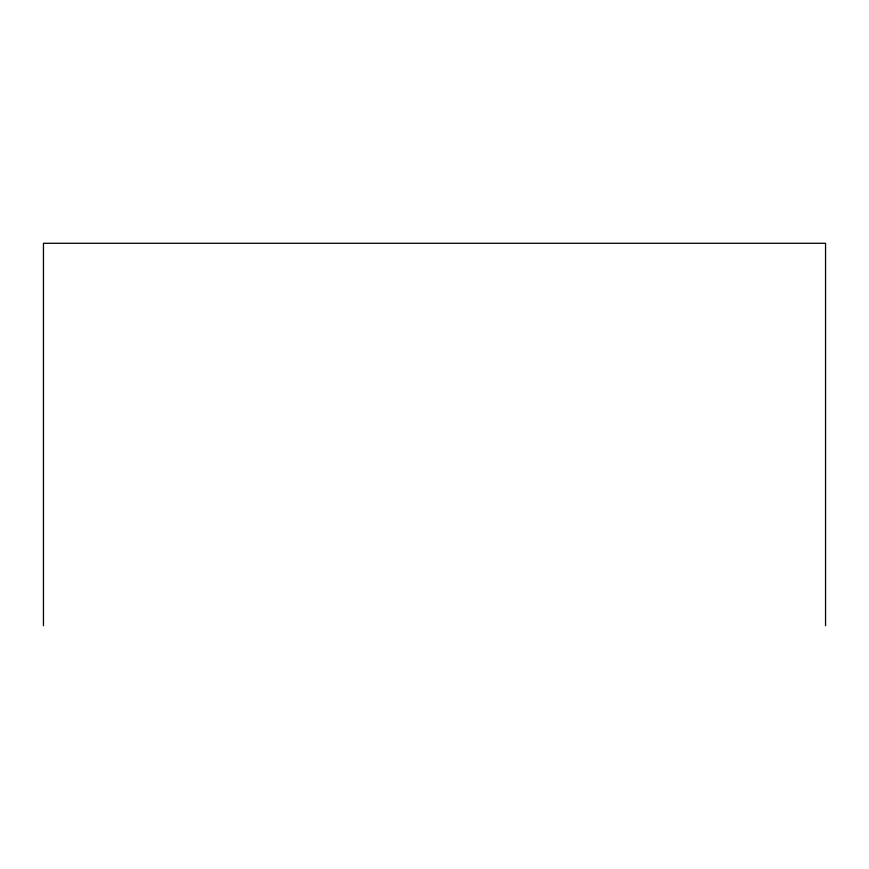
<?xml version="1.0" encoding="UTF-8"?>
<svg xmlns="http://www.w3.org/2000/svg" width="869" height="869" viewBox="0 0 869 869"><rect width="100%" height="100%" fill="white"/><g stroke="black" fill="none" stroke-linecap="round" stroke-linejoin="round"><path stroke-width="1.3" d="M825.55 625.713L825.55 243.287L43.45 243.287L43.45 625.713"/></g></svg>
